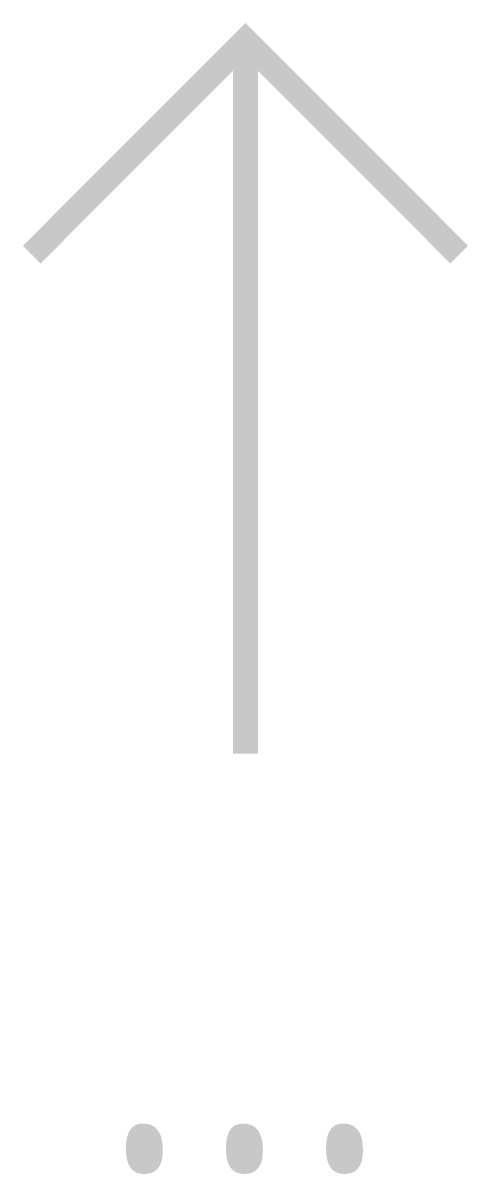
# Model space of a CAD drawing. Extents: x -3.1 to 3.1, y -5.9 to 10.2.
import ezdxf
from ezdxf.enums import TextEntityAlignment as Align

# ---------------------------------------------------------------- set-up
doc = ezdxf.new("R2010")
doc.units = 0
doc.styles.add('NLCS-ISO', font='NLCS-ISO.ttf', dxfattribs={"height": 0.0025})

msp = doc.modelspace()

# ---------------------------------------------------------------- hatches: boundary and pattern name
h = msp.add_hatch(color=256)
h.dxf.hatch_style = 1
h.paths.add_polyline_path([(0, 10.247), (-3.124, 7.124), (-2.876, 6.876), (-0.175, 9.578), (-0.175, 0), (0.175, 0), (0.175, 9.578), (2.876, 6.876), (3.124, 7.124)])

# ---------------------------------------------------------------- texts
at = {"lineweight": 50, "style": 'NLCS-ISO'}
msp.add_attdef('...', text='...', height=5, dxfattribs=at).set_placement((-0.015, -0.897), align=Align.TOP_CENTER)

doc.saveas('drawing.dxf')
